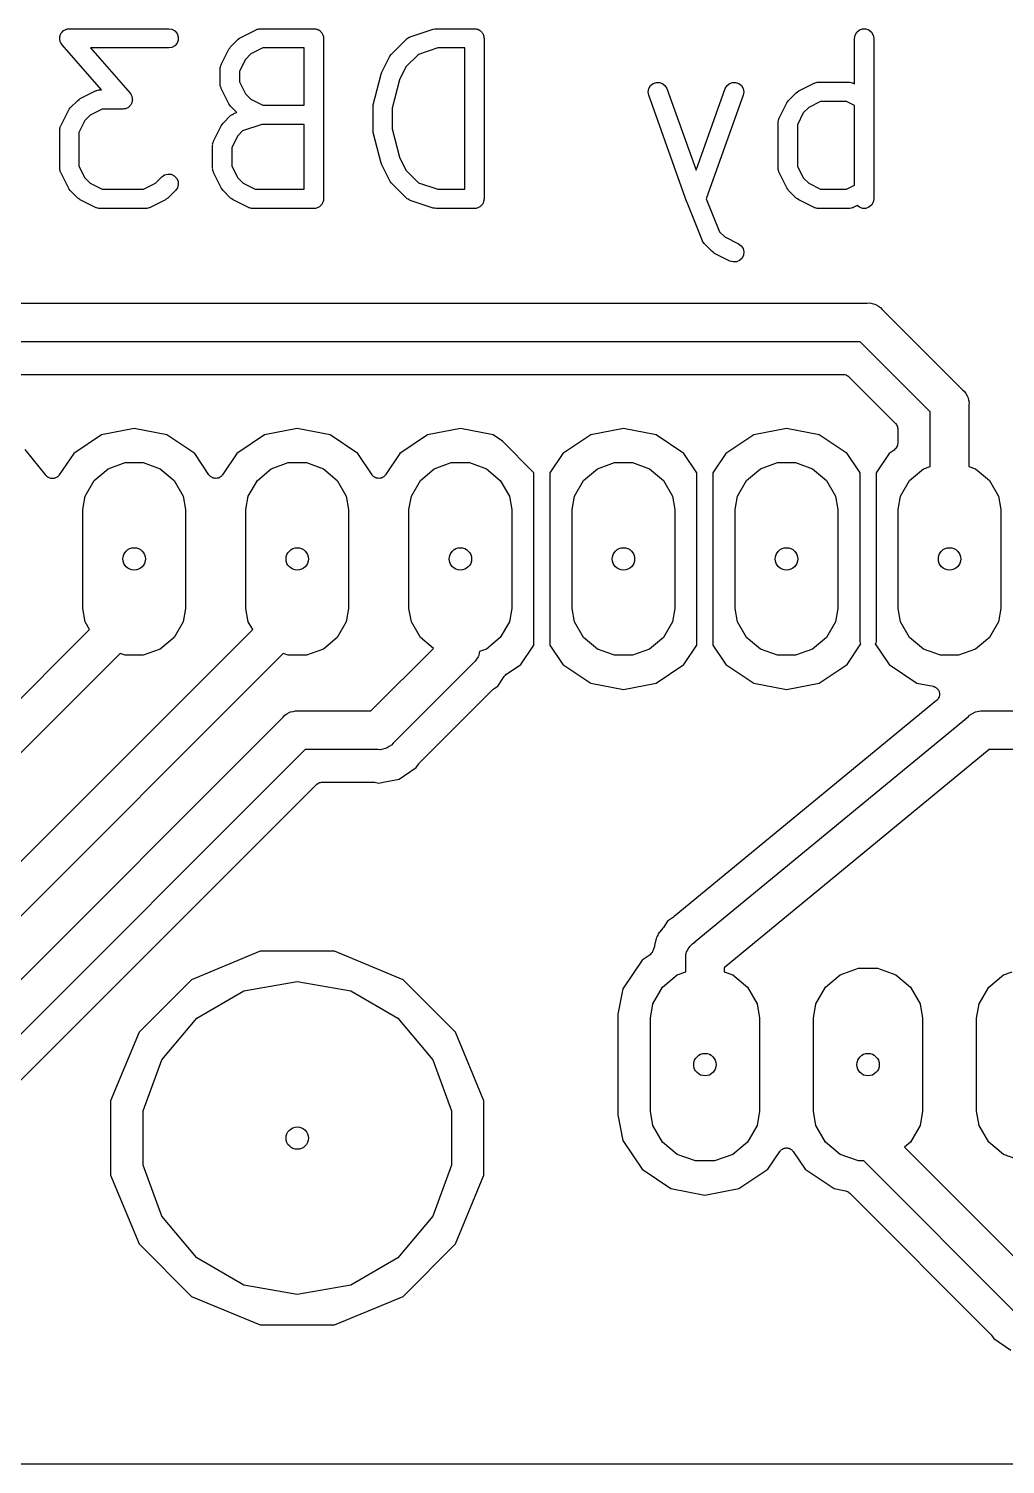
# Model space of a CAD drawing. Extents: x 99.1 to 195.6, y -78.7 to -33.
# Drawn here: x 159.65 to 174.86, y -78.74 to -56.39 of the extents above; entities that cross this region are included whole.
import ezdxf

# ---------------------------------------------------------------- set-up
doc = ezdxf.new("R2010")
doc.units = 0
doc.header["$MEASUREMENT"] = 0
doc.layers.add('BLACK', color=7, linetype='CONTINUOUS')

msp = doc.modelspace()

# ---------------------------------------------------------------- linework, layer by layer
at = {"layer": 'BLACK', "linetype": 'CONTINUOUS'}
for p, q in [((160.129, -56.5391), (160.131, -56.5246)), ((160.131, -56.5504), (160.129, -56.5391)), ((160.131, -56.5099), (160.135, -56.499)), ((160.131, -56.5246), (160.131, -56.5099)), ((160.131, -56.562), (160.131, -56.5504)), ((160.135, -56.499), (160.137, -56.4876)), ((160.137, -56.4876), (160.144, -56.4747)), ((160.144, -56.4747), (160.149, -56.461)), ((160.149, -56.461), (160.157, -56.4521)), ((160.157, -56.4521), (160.162, -56.4419)), ((160.162, -56.4419), (160.173, -56.4323)), ((160.173, -56.4323), (160.183, -56.421)), ((160.183, -56.421), (160.193, -56.4153)), ((160.193, -56.4153), (160.201, -56.4076)), ((160.201, -56.4076), (160.215, -56.4023)), ((160.215, -56.4023), (160.228, -56.395)), ((160.228, -56.395), (160.239, -56.393)), ((160.239, -56.393), (160.25, -56.3888)), ((160.25, -56.3888), (160.265, -56.3885)), ((160.265, -56.3885), (160.279, -56.386)), ((160.279, -56.386), (161.827, -56.386)), ((161.827, -56.386), (161.878, -56.395)), ((161.878, -56.395), (161.923, -56.421)), ((161.923, -56.421), (161.957, -56.461)), ((161.957, -56.461), (161.974, -56.5099)), ((161.974, -56.5099), (161.974, -56.562)), ((162.792, -56.668), (162.911, -56.5489)), ((162.911, -56.5489), (162.931, -56.5352)), ((162.931, -56.5352), (162.95, -56.5208)), ((162.95, -56.5208), (163.188, -56.4018)), ((163.188, -56.4018), (163.196, -56.3993)), ((163.196, -56.3993), (163.204, -56.395)), ((163.204, -56.395), (163.221, -56.3919)), ((163.221, -56.3919), (163.238, -56.3869)), ((163.238, -56.3869), (163.247, -56.3875)), ((163.247, -56.3875), (163.255, -56.386)), ((163.255, -56.386), (164.089, -56.386)), ((164.089, -56.386), (164.101, -56.3882)), ((164.101, -56.3882), (164.115, -56.3882)), ((164.115, -56.3882), (164.127, -56.3927)), ((164.127, -56.3927), (164.14, -56.395)), ((164.14, -56.395), (164.151, -56.4016)), ((164.151, -56.4016), (164.164, -56.406)), ((164.164, -56.406), (164.174, -56.4145)), ((164.174, -56.4145), (164.185, -56.421)), ((164.185, -56.421), (164.193, -56.4311)), ((164.193, -56.4311), (164.203, -56.4395)), ((164.203, -56.4395), (164.21, -56.4509)), ((164.21, -56.4509), (164.218, -56.461)), ((164.218, -56.461), (164.223, -56.4733)), ((164.223, -56.4733), (164.23, -56.4846)), ((164.23, -56.4846), (164.232, -56.4976)), ((164.232, -56.4976), (164.236, -56.5099)), ((164.236, -56.5099), (164.236, -56.523)), ((164.236, -56.523), (164.239, -56.536)), ((164.239, -56.536), (164.239, -59.036)), ((165.292, -56.787), (165.53, -56.5489)), ((165.53, -56.5489), (165.537, -56.544)), ((165.537, -56.544), (165.543, -56.5375)), ((165.543, -56.5375), (165.558, -56.5291)), ((165.558, -56.5291), (165.573, -56.5191)), ((165.573, -56.5191), (165.581, -56.5168)), ((165.581, -56.5168), (165.589, -56.5127)), ((165.589, -56.5127), (165.946, -56.3937)), ((165.946, -56.3937), (165.97, -56.3901)), ((165.97, -56.3901), (165.993, -56.386)), ((165.993, -56.386), (166.589, -56.386)), ((166.589, -56.386), (166.601, -56.3882)), ((166.601, -56.3882), (166.615, -56.3882)), ((166.615, -56.3882), (166.627, -56.3927)), ((166.627, -56.3927), (166.64, -56.395)), ((166.64, -56.395), (166.651, -56.4016)), ((166.651, -56.4016), (166.664, -56.406)), ((166.664, -56.406), (166.674, -56.4145)), ((166.674, -56.4145), (166.685, -56.421)), ((166.685, -56.421), (166.693, -56.4311)), ((166.693, -56.4311), (166.703, -56.4395)), ((166.703, -56.4395), (166.71, -56.4509)), ((166.71, -56.4509), (166.718, -56.461)), ((166.718, -56.461), (166.723, -56.4733)), ((166.723, -56.4733), (166.73, -56.4846)), ((166.73, -56.4846), (166.732, -56.4976)), ((166.732, -56.4976), (166.736, -56.5099)), ((166.736, -56.5099), (166.736, -56.523)), ((166.736, -56.523), (166.739, -56.536)), ((166.739, -56.536), (166.739, -59.036)), ((172.51, -56.536), (172.519, -56.4846)), ((172.51, -57.2456), (172.51, -56.536)), ((172.519, -56.4846), (172.545, -56.4395)), ((172.545, -56.4395), (172.585, -56.406)), ((172.585, -56.406), (172.634, -56.3882)), ((172.634, -56.3882), (172.686, -56.3882)), ((172.686, -56.3882), (172.735, -56.406)), ((172.735, -56.406), (172.775, -56.4395)), ((172.775, -56.4395), (172.801, -56.4846)), ((172.801, -56.4846), (172.81, -56.536)), ((172.81, -56.536), (172.81, -59.036)), ((160.136, -56.5758), (160.131, -56.562)), ((160.139, -56.5902), (160.136, -56.5758)), ((160.145, -56.6001), (160.139, -56.5902)), ((160.149, -56.611), (160.145, -56.6001)), ((160.159, -56.6222), (160.149, -56.611)), ((160.166, -56.6347), (160.159, -56.6222)), ((160.782, -57.3383), (160.166, -56.6347)), ((161.827, -56.686), (160.61, -56.686)), ((160.61, -56.686), (161.225, -57.3896)), ((161.878, -56.6769), (161.827, -56.686)), ((161.923, -56.6509), (161.878, -56.6769)), ((161.957, -56.611), (161.923, -56.6509)), ((161.974, -56.562), (161.957, -56.611)), ((162.645, -56.9451), (162.764, -56.707)), ((162.764, -56.707), (162.778, -56.6877)), ((162.778, -56.6877), (162.792, -56.668)), ((163.106, -56.7783), (163.021, -56.8629)), ((163.291, -56.686), (163.106, -56.7783)), ((163.939, -56.686), (163.291, -56.686)), ((163.939, -57.5764), (163.939, -56.686)), ((166.018, -56.686), (165.717, -56.7861)), ((166.439, -56.686), (166.018, -56.686)), ((166.439, -58.886), (166.439, -56.686)), ((162.63, -56.995), (162.635, -56.9781)), ((162.631, -57.0036), (162.63, -56.995)), ((162.635, -56.9781), (162.638, -56.9608)), ((162.638, -56.9608), (162.642, -56.9533)), ((162.642, -56.9533), (162.645, -56.9451)), ((163.021, -56.8629), (162.929, -57.0476)), ((165.145, -57.0641), (165.264, -56.826)), ((165.264, -56.826), (165.278, -56.8067)), ((165.278, -56.8067), (165.292, -56.787)), ((165.521, -56.9819), (165.421, -57.1835)), ((165.717, -56.7861), (165.521, -56.9819)), ((162.629, -57.0121), (162.631, -57.0036)), ((162.629, -57.2502), (162.629, -57.0121)), ((162.929, -57.0476), (162.929, -57.2148)), ((162.929, -57.2148), (163.021, -57.3995)), ((165.014, -57.571), (165.134, -57.0948)), ((165.134, -57.0948), (165.14, -57.0798)), ((165.14, -57.0798), (165.145, -57.0641)), ((165.421, -57.1835), (165.31, -57.6258)), ((169.372, -57.2389), (169.421, -57.2214)), ((169.421, -57.2214), (169.473, -57.2217)), ((169.473, -57.2217), (169.521, -57.2398)), ((170.56, -57.2398), (170.609, -57.2217)), ((170.609, -57.2217), (170.661, -57.2214)), ((170.661, -57.2214), (170.71, -57.2389)), ((171.894, -57.2283), (171.912, -57.2253)), ((171.912, -57.2253), (171.929, -57.2203)), ((171.929, -57.2203), (171.937, -57.2208)), ((171.937, -57.2208), (171.946, -57.2193)), ((171.946, -57.2193), (172.422, -57.2193)), ((172.422, -57.2193), (172.43, -57.2208)), ((172.43, -57.2208), (172.439, -57.2203)), ((172.439, -57.2203), (172.456, -57.2253)), ((172.456, -57.2253), (172.473, -57.2283)), ((160.45, -57.4732), (160.688, -57.3542)), ((160.688, -57.3542), (160.696, -57.3517)), ((160.696, -57.3517), (160.704, -57.3474)), ((160.704, -57.3474), (160.721, -57.3443)), ((160.721, -57.3443), (160.738, -57.3393)), ((160.738, -57.3393), (160.747, -57.3398)), ((160.747, -57.3398), (160.755, -57.3383)), ((160.755, -57.3383), (160.782, -57.3383)), ((161.225, -57.3896), (161.233, -57.4021)), ((161.233, -57.4021), (161.242, -57.4133)), ((161.242, -57.4133), (161.246, -57.4242)), ((161.246, -57.4242), (161.252, -57.4341)), ((161.252, -57.4341), (161.255, -57.4485)), ((161.255, -57.4485), (161.26, -57.4623)), ((162.631, -57.2588), (162.629, -57.2502)), ((162.63, -57.2674), (162.631, -57.2588)), ((162.635, -57.2842), (162.63, -57.2674)), ((162.638, -57.3015), (162.635, -57.2842)), ((162.642, -57.309), (162.638, -57.3015)), ((162.645, -57.3173), (162.642, -57.309)), ((162.764, -57.5554), (162.645, -57.3173)), ((163.021, -57.3995), (163.106, -57.4841)), ((169.296, -57.3684), (169.305, -57.3171)), ((169.304, -57.4197), (169.296, -57.3684)), ((169.9, -59.0864), (169.304, -57.4197)), ((169.305, -57.3171), (169.331, -57.2722)), ((169.331, -57.2722), (169.372, -57.2389)), ((169.521, -57.2398), (169.561, -57.2736)), ((169.561, -57.2736), (169.587, -57.3188)), ((169.587, -57.3188), (170.041, -58.59)), ((170.041, -58.59), (170.495, -57.3188)), ((170.777, -57.4197), (170.201, -59.0329)), ((170.495, -57.3188), (170.521, -57.2736)), ((170.521, -57.2736), (170.56, -57.2398)), ((170.71, -57.2389), (170.751, -57.2722)), ((170.751, -57.2722), (170.777, -57.3171)), ((170.777, -57.3171), (170.786, -57.3684)), ((170.786, -57.3684), (170.777, -57.4197)), ((171.483, -57.5013), (171.602, -57.3823)), ((171.602, -57.3823), (171.621, -57.3685)), ((171.621, -57.3685), (171.641, -57.3542)), ((171.641, -57.3542), (171.879, -57.2351)), ((171.879, -57.2351), (171.887, -57.2327)), ((171.887, -57.2327), (171.894, -57.2283)), ((172.473, -57.2283), (172.481, -57.2327)), ((172.481, -57.2327), (172.489, -57.2351)), ((172.489, -57.2351), (172.51, -57.2456)), ((160.145, -57.8974), (160.264, -57.6593)), ((160.264, -57.6593), (160.278, -57.64)), ((160.278, -57.64), (160.292, -57.6204)), ((160.292, -57.6204), (160.411, -57.5013)), ((160.411, -57.5013), (160.431, -57.4875)), ((160.431, -57.4875), (160.45, -57.4732)), ((160.791, -57.6383), (160.606, -57.7307)), ((161.112, -57.6383), (160.791, -57.6383)), ((161.127, -57.6358), (161.112, -57.6383)), ((161.141, -57.6355), (161.127, -57.6358)), ((161.152, -57.6313), (161.141, -57.6355)), ((161.164, -57.6293), (161.152, -57.6313)), ((161.176, -57.622), (161.164, -57.6293)), ((161.19, -57.6167), (161.176, -57.622)), ((161.199, -57.609), (161.19, -57.6167)), ((161.209, -57.6032), (161.199, -57.609)), ((161.218, -57.592), (161.209, -57.6032)), ((161.229, -57.5824), (161.218, -57.592)), ((161.235, -57.5722), (161.229, -57.5824)), ((161.242, -57.5633), (161.235, -57.5722)), ((161.247, -57.5496), (161.242, -57.5633)), ((161.254, -57.5367), (161.247, -57.5496)), ((161.256, -57.5253), (161.254, -57.5367)), ((161.26, -57.5144), (161.256, -57.5253)), ((161.26, -57.4623), (161.26, -57.4739)), ((161.26, -57.4739), (161.262, -57.4852)), ((161.262, -57.4852), (161.26, -57.4997)), ((161.26, -57.4997), (161.26, -57.5144)), ((162.778, -57.5747), (162.764, -57.5554)), ((162.792, -57.5944), (162.778, -57.5747)), ((162.888, -57.6906), (162.792, -57.5944)), ((163.106, -57.4841), (163.291, -57.5764)), ((163.291, -57.5764), (163.939, -57.5764)), ((165.01, -57.6074), (165.013, -57.5893)), ((165.01, -57.9645), (165.01, -57.6074)), ((165.013, -57.5893), (165.014, -57.571)), ((165.31, -57.6258), (165.31, -57.9461)), ((171.335, -57.7784), (171.454, -57.5403)), ((171.454, -57.5403), (171.469, -57.521)), ((171.469, -57.521), (171.483, -57.5013)), ((171.796, -57.6116), (171.712, -57.6962)), ((171.981, -57.5193), (171.796, -57.6116)), ((172.386, -57.5193), (171.981, -57.5193)), ((172.51, -57.581), (172.386, -57.5193)), ((172.51, -58.8242), (172.51, -57.581)), ((160.521, -57.8153), (160.429, -57.9999)), ((160.606, -57.7307), (160.521, -57.8153)), ((162.645, -57.8974), (162.659, -57.8781)), ((162.659, -57.8781), (162.673, -57.8585)), ((162.673, -57.8585), (162.792, -57.7394)), ((162.792, -57.7394), (162.799, -57.7344)), ((162.799, -57.7344), (162.805, -57.728)), ((162.805, -57.728), (162.82, -57.7196)), ((162.82, -57.7196), (162.835, -57.7095)), ((162.835, -57.7095), (162.843, -57.7073)), ((162.843, -57.7073), (162.851, -57.7032)), ((162.851, -57.7032), (162.888, -57.6906)), ((163.28, -57.8764), (162.979, -57.9766)), ((163.939, -57.8764), (163.28, -57.8764)), ((163.939, -58.886), (163.939, -57.8764)), ((171.32, -57.8455), (171.321, -57.837)), ((171.32, -58.5598), (171.32, -57.8455)), ((171.321, -57.8283), (171.326, -57.8115)), ((171.321, -57.837), (171.321, -57.8283)), ((171.326, -57.8115), (171.329, -57.7942)), ((171.329, -57.7942), (171.333, -57.7867)), ((171.333, -57.7867), (171.335, -57.7784)), ((171.712, -57.6962), (171.62, -57.8809)), ((171.62, -57.8809), (171.62, -58.5244)), ((160.129, -57.9645), (160.131, -57.956)), ((160.129, -58.5598), (160.129, -57.9645)), ((160.13, -57.9474), (160.135, -57.9305)), ((160.131, -57.956), (160.13, -57.9474)), ((160.135, -57.9305), (160.138, -57.9132)), ((160.138, -57.9132), (160.142, -57.9057)), ((160.142, -57.9057), (160.145, -57.8974)), ((160.429, -57.9999), (160.429, -58.5244)), ((162.526, -58.1355), (162.645, -57.8974)), ((162.902, -58.0534), (162.81, -58.238)), ((162.979, -57.9766), (162.902, -58.0534)), ((165.013, -57.9826), (165.01, -57.9645)), ((165.014, -58.0009), (165.013, -57.9826)), ((165.134, -58.4771), (165.014, -58.0009)), ((165.31, -57.9461), (165.421, -58.3884)), ((162.51, -58.2026), (162.512, -58.1941)), ((162.51, -58.5598), (162.51, -58.2026)), ((162.511, -58.1855), (162.516, -58.1686)), ((162.512, -58.1941), (162.511, -58.1855)), ((162.516, -58.1686), (162.519, -58.1513)), ((162.519, -58.1513), (162.523, -58.1438)), ((162.523, -58.1438), (162.526, -58.1355)), ((162.81, -58.238), (162.81, -58.5244)), ((160.131, -58.5683), (160.129, -58.5598)), ((160.429, -58.5244), (160.521, -58.709)), ((162.512, -58.5683), (162.51, -58.5598)), ((162.81, -58.5244), (162.902, -58.709)), ((165.14, -58.4921), (165.134, -58.4771)), ((165.145, -58.5078), (165.14, -58.4921)), ((165.264, -58.7459), (165.145, -58.5078)), ((165.421, -58.3884), (165.521, -58.59)), ((171.321, -58.5683), (171.32, -58.5598)), ((171.62, -58.5244), (171.712, -58.709)), ((160.13, -58.5769), (160.131, -58.5683)), ((160.135, -58.5938), (160.13, -58.5769)), ((160.138, -58.6111), (160.135, -58.5938)), ((160.142, -58.6186), (160.138, -58.6111)), ((160.145, -58.6268), (160.142, -58.6186)), ((160.264, -58.8649), (160.145, -58.6268)), ((160.521, -58.709), (160.606, -58.7936)), ((161.619, -58.7936), (161.721, -58.6918)), ((161.721, -58.6918), (161.763, -58.6619)), ((161.763, -58.6619), (161.814, -58.6484)), ((161.814, -58.6484), (161.865, -58.653)), ((161.865, -58.653), (161.913, -58.675)), ((161.913, -58.675), (161.95, -58.7118)), ((161.95, -58.7118), (161.972, -58.759)), ((161.972, -58.759), (161.976, -58.8109)), ((162.511, -58.5769), (162.512, -58.5683)), ((162.516, -58.5938), (162.511, -58.5769)), ((162.519, -58.6111), (162.516, -58.5938)), ((162.523, -58.6186), (162.519, -58.6111)), ((162.526, -58.6268), (162.523, -58.6186)), ((162.645, -58.8649), (162.526, -58.6268)), ((162.902, -58.709), (162.987, -58.7936)), ((165.278, -58.7652), (165.264, -58.7459)), ((165.292, -58.7849), (165.278, -58.7652)), ((165.53, -59.023), (165.292, -58.7849)), ((165.521, -58.59), (165.717, -58.7858)), ((165.717, -58.7858), (166.018, -58.886)), ((171.321, -58.5769), (171.321, -58.5683)), ((171.326, -58.5938), (171.321, -58.5769)), ((171.329, -58.6111), (171.326, -58.5938)), ((171.333, -58.6186), (171.329, -58.6111)), ((171.335, -58.6268), (171.333, -58.6186)), ((171.454, -58.8649), (171.335, -58.6268)), ((171.712, -58.709), (171.796, -58.7936)), ((160.278, -58.8842), (160.264, -58.8649)), ((160.292, -58.9039), (160.278, -58.8842)), ((160.411, -59.023), (160.292, -58.9039)), ((160.606, -58.7936), (160.791, -58.886)), ((160.791, -58.886), (161.434, -58.886)), ((161.434, -58.886), (161.619, -58.7936)), ((161.933, -58.9039), (161.814, -59.023)), ((161.963, -58.8612), (161.933, -58.9039)), ((161.976, -58.8109), (161.963, -58.8612)), ((162.659, -58.8842), (162.645, -58.8649)), ((162.673, -58.9039), (162.659, -58.8842)), ((162.792, -59.023), (162.673, -58.9039)), ((162.987, -58.7936), (163.172, -58.886)), ((163.172, -58.886), (163.939, -58.886)), ((166.018, -58.886), (166.439, -58.886)), ((171.469, -58.8842), (171.454, -58.8649)), ((171.483, -58.9039), (171.469, -58.8842)), ((171.602, -59.023), (171.483, -58.9039)), ((171.796, -58.7936), (171.981, -58.886)), ((171.981, -58.886), (172.386, -58.886)), ((172.386, -58.886), (172.51, -58.8242)), ((160.431, -59.0368), (160.411, -59.023)), ((160.45, -59.0511), (160.431, -59.0368)), ((160.688, -59.1701), (160.45, -59.0511)), ((160.696, -59.1726), (160.688, -59.1701)), ((160.704, -59.1769), (160.696, -59.1726)), ((160.721, -59.18), (160.704, -59.1769)), ((160.738, -59.185), (160.721, -59.18)), ((160.747, -59.1844), (160.738, -59.185)), ((160.755, -59.186), (160.747, -59.1844)), ((161.47, -59.186), (160.755, -59.186)), ((161.478, -59.1844), (161.47, -59.186)), ((161.487, -59.185), (161.478, -59.1844)), ((161.504, -59.18), (161.487, -59.185)), ((161.521, -59.1769), (161.504, -59.18)), ((161.528, -59.1726), (161.521, -59.1769)), ((161.537, -59.1701), (161.528, -59.1726)), ((161.775, -59.0511), (161.537, -59.1701)), ((161.794, -59.0368), (161.775, -59.0511)), ((161.814, -59.023), (161.794, -59.0368)), ((162.812, -59.0368), (162.792, -59.023)), ((162.831, -59.0511), (162.812, -59.0368)), ((163.069, -59.1701), (162.831, -59.0511)), ((163.077, -59.1726), (163.069, -59.1701)), ((163.085, -59.1769), (163.077, -59.1726)), ((163.102, -59.18), (163.085, -59.1769)), ((163.119, -59.185), (163.102, -59.18)), ((163.128, -59.1845), (163.119, -59.185)), ((163.136, -59.186), (163.128, -59.1845)), ((164.089, -59.186), (163.136, -59.186)), ((164.101, -59.1837), (164.089, -59.186)), ((164.115, -59.1837), (164.101, -59.1837)), ((164.127, -59.1792), (164.115, -59.1837)), ((164.14, -59.1769), (164.127, -59.1792)), ((164.151, -59.1703), (164.14, -59.1769)), ((164.164, -59.1659), (164.151, -59.1703)), ((164.174, -59.1574), (164.164, -59.1659)), ((164.185, -59.1509), (164.174, -59.1574)), ((164.193, -59.1408), (164.185, -59.1509)), ((164.203, -59.1324), (164.193, -59.1408)), ((164.21, -59.121), (164.203, -59.1324)), ((164.218, -59.111), (164.21, -59.121)), ((164.223, -59.0986), (164.218, -59.111)), ((164.23, -59.0873), (164.223, -59.0986)), ((164.232, -59.0743), (164.23, -59.0873)), ((164.236, -59.062), (164.232, -59.0743)), ((164.239, -59.036), (164.236, -59.0489)), ((164.236, -59.0489), (164.236, -59.062)), ((165.537, -59.0279), (165.53, -59.023)), ((165.543, -59.0344), (165.537, -59.0279)), ((165.558, -59.0428), (165.543, -59.0344)), ((165.573, -59.0528), (165.558, -59.0428)), ((165.581, -59.0551), (165.573, -59.0528)), ((165.589, -59.0592), (165.581, -59.0551)), ((165.946, -59.1783), (165.589, -59.0592)), ((165.97, -59.1818), (165.946, -59.1783)), ((165.993, -59.186), (165.97, -59.1818)), ((166.589, -59.186), (165.993, -59.186)), ((166.601, -59.1837), (166.589, -59.186)), ((166.615, -59.1837), (166.601, -59.1837)), ((166.627, -59.1792), (166.615, -59.1837)), ((166.64, -59.1769), (166.627, -59.1792)), ((166.651, -59.1703), (166.64, -59.1769)), ((166.664, -59.1659), (166.651, -59.1703)), ((166.674, -59.1574), (166.664, -59.1659)), ((166.685, -59.1509), (166.674, -59.1574)), ((166.693, -59.1408), (166.685, -59.1509)), ((166.703, -59.1324), (166.693, -59.1408)), ((166.71, -59.121), (166.703, -59.1324)), ((166.718, -59.111), (166.71, -59.121)), ((166.723, -59.0986), (166.718, -59.111)), ((166.73, -59.0873), (166.723, -59.0986)), ((166.732, -59.0743), (166.73, -59.0873)), ((166.736, -59.062), (166.732, -59.0743)), ((166.739, -59.036), (166.736, -59.0489)), ((166.736, -59.0489), (166.736, -59.062)), ((169.9, -59.0872), (169.9, -59.0864)), ((169.9, -59.0881), (169.9, -59.0872)), ((169.901, -59.0898), (169.9, -59.0881)), ((169.902, -59.0917), (169.901, -59.0898)), ((170.14, -59.6869), (169.902, -59.0917)), ((170.201, -59.0329), (170.407, -59.5469)), ((171.621, -59.0368), (171.602, -59.023)), ((171.641, -59.0511), (171.621, -59.0368)), ((171.879, -59.1701), (171.641, -59.0511)), ((171.887, -59.1726), (171.879, -59.1701)), ((171.894, -59.1769), (171.887, -59.1726)), ((171.912, -59.18), (171.894, -59.1769)), ((171.929, -59.185), (171.912, -59.18)), ((171.937, -59.1845), (171.929, -59.185)), ((171.946, -59.186), (171.937, -59.1845)), ((172.422, -59.186), (171.946, -59.186)), ((172.43, -59.1844), (172.422, -59.186)), ((172.439, -59.185), (172.43, -59.1844)), ((172.456, -59.18), (172.439, -59.185)), ((172.473, -59.1769), (172.456, -59.18)), ((172.481, -59.1726), (172.473, -59.1769)), ((172.489, -59.1701), (172.481, -59.1726)), ((172.552, -59.1384), (172.489, -59.1701)), ((172.585, -59.1659), (172.552, -59.1384)), ((172.634, -59.1837), (172.585, -59.1659)), ((172.686, -59.1837), (172.634, -59.1837)), ((172.735, -59.1659), (172.686, -59.1837)), ((172.775, -59.1324), (172.735, -59.1659)), ((172.801, -59.0873), (172.775, -59.1324)), ((172.81, -59.036), (172.801, -59.0873)), ((170.407, -59.5469), (170.487, -59.627)), ((170.487, -59.627), (170.703, -59.7351)), ((170.142, -59.6905), (170.14, -59.6869)), ((170.143, -59.6946), (170.142, -59.6905)), ((170.156, -59.7125), (170.143, -59.6946)), ((170.167, -59.7312), (170.156, -59.7125)), ((170.171, -59.7338), (170.167, -59.7312)), ((170.173, -59.7373), (170.171, -59.7338)), ((170.292, -59.8563), (170.173, -59.7373)), ((170.312, -59.8701), (170.292, -59.8563)), ((170.331, -59.8844), (170.312, -59.8701)), ((170.569, -60.0034), (170.331, -59.8844)), ((170.703, -59.7351), (170.745, -59.7662)), ((170.745, -59.7662), (170.774, -59.8096)), ((170.774, -59.8096), (170.786, -59.8603)), ((170.786, -59.8603), (170.78, -59.9121)), ((170.619, -60.0183), (170.569, -60.0034)), ((170.671, -60.0152), (170.619, -60.0183)), ((170.719, -59.9945), (170.671, -60.0152)), ((170.757, -59.9586), (170.719, -59.9945)), ((170.78, -59.9121), (170.757, -59.9586)), ((151.254, -60.66), (172.707, -60.66)), ((172.707, -60.66), (172.747, -60.6565)), ((172.747, -60.6565), (172.785, -60.6668)), ((172.785, -60.6668), (172.824, -60.6737)), ((172.824, -60.6737), (172.836, -60.6804)), ((172.836, -60.6804), (172.849, -60.6839)), ((172.849, -60.6839), (172.881, -60.7067)), ((172.881, -60.7067), (172.916, -60.7266)), ((172.916, -60.7266), (172.941, -60.7571)), ((172.941, -60.7571), (174.193, -62.0086)), ((172.596, -61.26), (151.143, -61.26)), ((173.69, -62.3543), (172.596, -61.26)), ((151.222, -61.768), (172.333, -61.768)), ((172.333, -61.768), (172.338, -61.769)), ((172.338, -61.769), (172.344, -61.7685)), ((172.344, -61.7685), (172.36, -61.7728)), ((172.36, -61.7728), (172.376, -61.7757)), ((172.376, -61.7757), (172.381, -61.7785)), ((172.381, -61.7785), (172.386, -61.7799)), ((172.386, -61.7799), (172.4, -61.7894)), ((172.4, -61.7894), (172.414, -61.7977)), ((172.414, -61.7977), (172.418, -61.802)), ((172.418, -61.802), (172.423, -61.8052)), ((172.423, -61.8052), (173.145, -62.5275)), ((174.193, -62.0086), (174.223, -62.0342)), ((174.223, -62.0342), (174.243, -62.0687)), ((174.243, -62.0687), (174.266, -62.1013)), ((174.266, -62.1013), (174.27, -62.1142)), ((174.27, -62.1142), (174.276, -62.1258)), ((174.276, -62.1258), (174.283, -62.165)), ((173.69, -63.2008), (173.69, -62.3543)), ((174.283, -62.165), (174.293, -62.2034)), ((174.293, -62.2034), (174.29, -62.2431)), ((174.29, -62.2431), (174.29, -63.2008)), ((173.145, -62.5275), (173.148, -62.5321)), ((173.148, -62.5321), (173.152, -62.5357)), ((173.152, -62.5357), (173.161, -62.55)), ((173.161, -62.55), (173.17, -62.5636)), ((173.17, -62.5636), (173.172, -62.569)), ((173.172, -62.569), (173.174, -62.5739)), ((173.174, -62.5739), (173.177, -62.5902)), ((173.177, -62.5902), (173.182, -62.6062)), ((160.78, -62.7109), (160.347, -63)), ((161.29, -62.6094), (160.78, -62.7109)), ((161.8, -62.7109), (161.29, -62.6094)), ((162.233, -63), (161.8, -62.7109)), ((163.32, -62.7109), (162.887, -63)), ((163.83, -62.6094), (163.32, -62.7109)), ((164.34, -62.7109), (163.83, -62.6094)), ((164.773, -63), (164.34, -62.7109)), ((165.86, -62.7109), (165.427, -63)), ((166.37, -62.6094), (165.86, -62.7109)), ((166.88, -62.7109), (166.37, -62.6094)), ((167.024, -62.8071), (166.88, -62.7109)), ((167.506, -63.2887), (167.024, -62.8071)), ((168.4, -62.7109), (167.967, -63)), ((168.91, -62.6094), (168.4, -62.7109)), ((169.42, -62.7109), (168.91, -62.6094)), ((169.853, -63), (169.42, -62.7109)), ((170.94, -62.7109), (170.507, -63)), ((171.45, -62.6094), (170.94, -62.7109)), ((171.96, -62.7109), (171.45, -62.6094)), ((172.393, -63), (171.96, -62.7109)), ((173.182, -62.6062), (173.181, -62.6118)), ((173.181, -62.6118), (173.182, -62.6173)), ((173.182, -62.6173), (173.182, -62.8419)), ((159.919, -63.3441), (159.592, -62.9378)), ((160.347, -63), (160.123, -63.3351)), ((162.454, -63.3313), (162.233, -63)), ((162.887, -63), (162.666, -63.3313)), ((164.994, -63.3313), (164.773, -63)), ((165.427, -63), (165.206, -63.3313)), ((167.967, -63), (167.765, -63.3023)), ((170.055, -63.3023), (169.853, -63)), ((170.507, -63), (170.305, -63.3023)), ((172.595, -63.3023), (172.393, -63)), ((173.047, -63), (172.845, -63.3023)), ((173.126, -62.9475), (173.047, -63)), ((173.139, -62.9351), (173.126, -62.9475)), ((173.152, -62.9235), (173.139, -62.9351)), ((173.154, -62.9199), (173.152, -62.9235)), ((173.157, -62.917), (173.154, -62.9199)), ((173.165, -62.9009), (173.157, -62.917)), ((173.174, -62.8853), (173.165, -62.9009)), ((173.175, -62.8812), (173.174, -62.8853)), ((173.177, -62.8774), (173.175, -62.8812)), ((173.179, -62.8596), (173.177, -62.8774)), ((173.182, -62.8419), (173.179, -62.8596)), ((160.668, -63.4208), (160.884, -63.2395)), ((160.884, -63.2395), (161.149, -63.143)), ((161.149, -63.143), (161.431, -63.143)), ((161.431, -63.143), (161.696, -63.2395)), ((161.696, -63.2395), (161.912, -63.4208)), ((163.208, -63.4208), (163.424, -63.2395)), ((163.424, -63.2395), (163.689, -63.143)), ((163.689, -63.143), (163.971, -63.143)), ((163.971, -63.143), (164.236, -63.2395)), ((164.236, -63.2395), (164.452, -63.4208)), ((165.748, -63.4208), (165.964, -63.2395)), ((165.964, -63.2395), (166.229, -63.143)), ((166.229, -63.143), (166.511, -63.143)), ((166.511, -63.143), (166.776, -63.2395)), ((166.776, -63.2395), (166.992, -63.4208)), ((168.288, -63.4208), (168.504, -63.2395)), ((168.504, -63.2395), (168.769, -63.143)), ((168.769, -63.143), (169.051, -63.143)), ((169.051, -63.143), (169.316, -63.2395)), ((169.316, -63.2395), (169.532, -63.4208)), ((170.828, -63.4208), (171.044, -63.2395)), ((171.044, -63.2395), (171.309, -63.143)), ((171.309, -63.143), (171.591, -63.143)), ((171.591, -63.143), (171.856, -63.2395)), ((171.856, -63.2395), (172.072, -63.4208)), ((173.368, -63.4208), (173.584, -63.2395)), ((173.584, -63.2395), (173.69, -63.2008)), ((174.29, -63.2008), (174.396, -63.2395)), ((174.396, -63.2395), (174.612, -63.4208)), ((159.925, -63.3496), (159.919, -63.3441)), ((159.93, -63.3562), (159.925, -63.3496)), ((159.941, -63.364), (159.93, -63.3562)), ((159.952, -63.3731), (159.941, -63.364)), ((159.959, -63.3761), (159.952, -63.3731)), ((159.966, -63.3807), (159.959, -63.3761)), ((159.98, -63.3841), (159.966, -63.3807)), ((159.993, -63.3891), (159.98, -63.3841)), ((160.001, -63.3893), (159.993, -63.3891)), ((160.009, -63.3912), (160.001, -63.3893)), ((160.023, -63.3897), (160.009, -63.3912)), ((160.037, -63.39), (160.023, -63.3897)), ((160.045, -63.3873), (160.037, -63.39)), ((160.053, -63.3864), (160.045, -63.3873)), ((160.066, -63.3803), (160.053, -63.3864)), ((160.079, -63.3758), (160.066, -63.3803)), ((160.085, -63.3706), (160.079, -63.3758)), ((160.093, -63.3669), (160.085, -63.3706)), ((160.102, -63.3569), (160.093, -63.3669)), ((160.113, -63.3481), (160.102, -63.3569)), ((160.117, -63.341), (160.113, -63.3481)), ((160.123, -63.3351), (160.117, -63.341)), ((160.527, -63.6652), (160.668, -63.4208)), ((161.912, -63.4208), (162.053, -63.6652)), ((162.464, -63.3413), (162.454, -63.3313)), ((162.472, -63.3525), (162.464, -63.3413)), ((162.479, -63.3571), (162.472, -63.3525)), ((162.485, -63.3632), (162.479, -63.3571)), ((162.497, -63.3693), (162.485, -63.3632)), ((162.509, -63.377), (162.497, -63.3693)), ((162.517, -63.379), (162.509, -63.377)), ((162.524, -63.3827), (162.517, -63.379)), ((162.538, -63.3842), (162.524, -63.3827)), ((162.552, -63.3875), (162.538, -63.3842)), ((162.56, -63.3866), (162.552, -63.3875)), ((162.568, -63.3875), (162.56, -63.3866)), ((162.582, -63.3842), (162.568, -63.3875)), ((162.596, -63.3827), (162.582, -63.3842)), ((162.603, -63.379), (162.596, -63.3827)), ((162.611, -63.377), (162.603, -63.379)), ((162.623, -63.3693), (162.611, -63.377)), ((162.635, -63.3632), (162.623, -63.3693)), ((162.641, -63.3571), (162.635, -63.3632)), ((162.648, -63.3525), (162.641, -63.3571)), ((162.656, -63.3413), (162.648, -63.3525)), ((162.666, -63.3313), (162.656, -63.3413)), ((163.067, -63.6652), (163.208, -63.4208)), ((164.452, -63.4208), (164.593, -63.6652)), ((165.004, -63.3413), (164.994, -63.3313)), ((165.012, -63.3525), (165.004, -63.3413)), ((165.019, -63.3571), (165.012, -63.3525)), ((165.025, -63.3632), (165.019, -63.3571)), ((165.037, -63.3693), (165.025, -63.3632)), ((165.049, -63.377), (165.037, -63.3693)), ((165.057, -63.379), (165.049, -63.377)), ((165.064, -63.3827), (165.057, -63.379)), ((165.078, -63.3842), (165.064, -63.3827)), ((165.092, -63.3875), (165.078, -63.3842)), ((165.1, -63.3866), (165.092, -63.3875)), ((165.108, -63.3875), (165.1, -63.3866)), ((165.122, -63.3842), (165.108, -63.3875)), ((165.136, -63.3827), (165.122, -63.3842)), ((165.143, -63.379), (165.136, -63.3827)), ((165.151, -63.377), (165.143, -63.379)), ((165.163, -63.3693), (165.151, -63.377)), ((165.175, -63.3632), (165.163, -63.3693)), ((165.181, -63.3571), (165.175, -63.3632)), ((165.188, -63.3525), (165.181, -63.3571)), ((165.196, -63.3413), (165.188, -63.3525)), ((165.206, -63.3313), (165.196, -63.3413)), ((165.607, -63.6652), (165.748, -63.4208)), ((166.992, -63.4208), (167.133, -63.6652)), ((167.515, -63.3023), (167.506, -63.2887)), ((167.515, -65.9837), (167.515, -63.3023)), ((167.765, -63.3023), (167.765, -65.9837)), ((168.147, -63.6652), (168.288, -63.4208)), ((169.532, -63.4208), (169.673, -63.6652)), ((170.055, -65.9837), (170.055, -63.3023)), ((170.305, -63.3023), (170.305, -65.9837)), ((170.687, -63.6652), (170.828, -63.4208)), ((172.072, -63.4208), (172.213, -63.6652)), ((172.595, -65.9239), (172.595, -63.3023)), ((172.845, -63.3023), (172.845, -65.9239)), ((173.227, -63.6652), (173.368, -63.4208)), ((174.612, -63.4208), (174.753, -63.6652)), ((160.49, -63.873), (160.527, -63.6652)), ((162.053, -63.6652), (162.09, -63.873)), ((163.03, -63.873), (163.067, -63.6652)), ((164.593, -63.6652), (164.63, -63.873)), ((165.57, -63.873), (165.607, -63.6652)), ((167.133, -63.6652), (167.17, -63.873)), ((168.11, -63.873), (168.147, -63.6652)), ((169.673, -63.6652), (169.71, -63.873)), ((170.65, -63.873), (170.687, -63.6652)), ((172.213, -63.6652), (172.25, -63.873)), ((173.19, -63.873), (173.227, -63.6652)), ((174.753, -63.6652), (174.79, -63.873)), ((160.49, -65.413), (160.49, -63.873)), ((162.09, -63.873), (162.09, -65.413)), ((163.03, -65.413), (163.03, -63.873)), ((164.63, -63.873), (164.63, -65.413)), ((165.57, -65.413), (165.57, -63.873)), ((167.17, -63.873), (167.17, -65.413)), ((168.11, -65.413), (168.11, -63.873)), ((169.71, -63.873), (169.71, -65.413)), ((170.65, -65.413), (170.65, -63.873)), ((172.25, -63.873), (172.25, -65.413)), ((173.19, -65.413), (173.19, -63.873)), ((174.79, -63.873), (174.79, -65.413)), ((160.527, -65.6208), (160.49, -65.413)), ((162.09, -65.413), (162.053, -65.6208)), ((163.067, -65.6208), (163.03, -65.413)), ((164.63, -65.413), (164.593, -65.6208)), ((165.607, -65.6208), (165.57, -65.413)), ((167.17, -65.413), (167.133, -65.6208)), ((168.147, -65.6208), (168.11, -65.413)), ((169.71, -65.413), (169.673, -65.6208)), ((170.687, -65.6208), (170.65, -65.413)), ((172.25, -65.413), (172.213, -65.6208)), ((173.227, -65.6208), (173.19, -65.413)), ((174.79, -65.413), (174.753, -65.6208)), ((160.596, -65.7402), (160.527, -65.6208)), ((162.053, -65.6208), (161.912, -65.8652)), ((163.136, -65.7402), (163.067, -65.6208)), ((164.593, -65.6208), (164.452, -65.8652)), ((165.748, -65.8652), (165.607, -65.6208)), ((167.133, -65.6208), (166.992, -65.8652)), ((168.288, -65.8652), (168.147, -65.6208)), ((169.673, -65.6208), (169.532, -65.8652)), ((170.828, -65.8652), (170.687, -65.6208)), ((172.213, -65.6208), (172.072, -65.8652)), ((173.368, -65.8652), (173.227, -65.6208)), ((174.753, -65.6208), (174.612, -65.8652)), ((152.976, -73.36), (160.596, -65.7402)), ((154.246, -74.63), (163.136, -65.7402)), ((161.912, -65.8652), (161.696, -66.0465)), ((164.452, -65.8652), (164.236, -66.0465)), ((165.95, -66.0353), (165.748, -65.8652)), ((166.992, -65.8652), (166.776, -66.0465)), ((168.504, -66.0465), (168.288, -65.8652)), ((169.532, -65.8652), (169.316, -66.0465)), ((171.044, -66.0465), (170.828, -65.8652)), ((172.072, -65.8652), (171.856, -66.0465)), ((172.601, -65.9564), (172.595, -65.9239)), ((172.845, -65.9239), (172.839, -65.9564)), ((173.584, -66.0465), (173.368, -65.8652)), ((174.612, -65.8652), (174.396, -66.0465)), ((161.07, -66.1143), (153.321, -73.8629)), ((163.61, -66.1143), (154.591, -75.1329)), ((161.149, -66.143), (161.07, -66.1143)), ((161.431, -66.143), (161.149, -66.143)), ((161.696, -66.0465), (161.431, -66.143)), ((163.689, -66.143), (163.61, -66.1143)), ((163.971, -66.143), (163.689, -66.143)), ((164.236, -66.0465), (163.971, -66.143)), ((164.976, -67.01), (165.95, -66.0353)), ((166.65, -66.1558), (166.646, -66.1687)), ((166.656, -66.1442), (166.65, -66.1558)), ((166.663, -66.105), (166.656, -66.1442)), ((166.668, -66.0858), (166.663, -66.105)), ((166.776, -66.0465), (166.668, -66.0858)), ((167.313, -66.286), (167.515, -65.9837)), ((167.765, -65.9837), (167.967, -66.286)), ((168.769, -66.143), (168.504, -66.0465)), ((169.051, -66.143), (168.769, -66.143)), ((169.316, -66.0465), (169.051, -66.143)), ((169.853, -66.286), (170.055, -65.9837)), ((170.305, -65.9837), (170.507, -66.286)), ((171.309, -66.143), (171.044, -66.0465)), ((171.591, -66.143), (171.309, -66.143)), ((171.856, -66.0465), (171.591, -66.143)), ((172.393, -66.286), (172.607, -65.9665)), ((172.607, -65.9665), (172.601, -65.9564)), ((172.839, -65.9564), (172.833, -65.9665)), ((172.833, -65.9665), (173.047, -66.286)), ((173.849, -66.143), (173.584, -66.0465)), ((174.131, -66.143), (173.849, -66.143)), ((174.396, -66.0465), (174.131, -66.143)), ((166.573, -66.2614), (165.321, -67.5129)), ((166.603, -66.2358), (166.573, -66.2614)), ((166.623, -66.2013), (166.603, -66.2358)), ((166.646, -66.1687), (166.623, -66.2013)), ((167.089, -66.4357), (167.313, -66.286)), ((167.967, -66.286), (168.4, -66.5751)), ((169.42, -66.5751), (169.853, -66.286)), ((170.507, -66.286), (170.94, -66.5751)), ((171.96, -66.5751), (172.393, -66.286)), ((173.047, -66.286), (173.48, -66.5751)), ((166.953, -66.6225), (167.054, -66.4707)), ((167.054, -66.4707), (167.056, -66.4687)), ((167.056, -66.4687), (167.057, -66.4662)), ((167.057, -66.4662), (167.071, -66.4528)), ((167.071, -66.4528), (167.084, -66.4389)), ((167.084, -66.4389), (167.087, -66.4376)), ((167.087, -66.4376), (167.089, -66.4357)), ((168.4, -66.5751), (168.91, -66.6766)), ((168.91, -66.6766), (169.42, -66.5751)), ((170.94, -66.5751), (171.45, -66.6766)), ((171.45, -66.6766), (171.96, -66.5751)), ((173.48, -66.5751), (173.732, -66.6253)), ((165.736, -67.8162), (166.876, -66.6765)), ((166.876, -66.6765), (166.886, -66.6693)), ((166.886, -66.6693), (166.895, -66.6607)), ((166.895, -66.6607), (166.953, -66.6225)), ((173.732, -66.6253), (173.742, -66.6291)), ((173.742, -66.6291), (173.752, -66.631)), ((173.752, -66.631), (173.762, -66.637)), ((173.762, -66.637), (173.773, -66.6413)), ((173.773, -66.6413), (173.781, -66.6481)), ((173.781, -66.6481), (173.79, -66.6534)), ((173.79, -66.6534), (173.797, -66.6625)), ((173.803, -66.8336), (173.795, -66.8401)), ((173.797, -66.6625), (173.806, -66.6704)), ((173.809, -66.8234), (173.803, -66.8336)), ((173.806, -66.6704), (173.811, -66.6794)), ((173.817, -66.8144), (173.809, -66.8234)), ((173.811, -66.6794), (173.818, -66.6874)), ((173.82, -66.8047), (173.817, -66.8144)), ((173.818, -66.6874), (173.822, -66.6986)), ((173.826, -66.7959), (173.82, -66.8047)), ((173.822, -66.6986), (173.828, -66.7091)), ((173.828, -66.7842), (173.826, -66.7959)), ((173.828, -66.7091), (173.829, -66.7193)), ((173.832, -66.7731), (173.828, -66.7842)), ((173.829, -66.7193), (173.833, -66.729)), ((173.833, -66.729), (173.832, -66.7409)), ((173.832, -66.7409), (173.834, -66.7527)), ((173.834, -66.7527), (173.832, -66.7628)), ((173.832, -66.7628), (173.832, -66.7731)), ((163.634, -67.0766), (163.669, -67.0567)), ((163.669, -67.0567), (163.701, -67.0339)), ((163.701, -67.0339), (163.714, -67.0304)), ((163.714, -67.0304), (163.726, -67.0237)), ((163.726, -67.0237), (163.765, -67.0168)), ((163.765, -67.0168), (163.803, -67.0065)), ((163.803, -67.0065), (163.843, -67.01)), ((163.843, -67.01), (164.976, -67.01)), ((173.788, -66.8479), (169.702, -70.2126)), ((173.795, -66.8401), (173.788, -66.8479)), ((174.326, -67.0626), (174.328, -67.0617)), ((174.328, -67.0617), (174.349, -67.0495)), ((174.349, -67.0495), (174.394, -67.0237)), ((174.394, -67.0237), (174.395, -67.0235)), ((174.395, -67.0235), (174.396, -67.0228)), ((174.396, -67.0228), (174.447, -67.0143)), ((174.447, -67.0143), (174.472, -67.01)), ((174.472, -67.01), (174.473, -67.01)), ((174.473, -67.01), (174.501, -67.0054)), ((174.501, -67.0054), (174.526, -67.01)), ((174.526, -67.01), (180.216, -67.01)), ((154.816, -75.9), (163.609, -67.1071)), ((163.609, -67.1071), (163.634, -67.0766)), ((170.029, -70.6017), (174.286, -67.096)), ((174.286, -67.096), (174.302, -67.0766)), ((174.302, -67.0766), (174.326, -67.0626)), ((163.954, -67.61), (155.161, -76.4029)), ((165.087, -67.61), (163.954, -67.61)), ((165.127, -67.6135), (165.087, -67.61)), ((165.165, -67.6032), (165.127, -67.6135)), ((165.204, -67.5963), (165.165, -67.6032)), ((165.216, -67.5896), (165.204, -67.5963)), ((165.229, -67.5861), (165.216, -67.5896)), ((165.261, -67.5633), (165.229, -67.5861)), ((165.296, -67.5434), (165.261, -67.5633)), ((165.321, -67.5129), (165.296, -67.5434)), ((174.606, -67.61), (170.48, -71.0076)), ((180.327, -67.61), (174.606, -67.61)), ((165.415, -68.0711), (165.683, -67.8925)), ((165.683, -67.8925), (165.721, -67.8355)), ((165.721, -67.8355), (165.729, -67.8265)), ((165.729, -67.8265), (165.736, -67.8162)), ((159.316, -72.9665), (164.127, -68.1552)), ((164.127, -68.1552), (164.132, -68.152)), ((164.132, -68.152), (164.136, -68.1477)), ((164.136, -68.1477), (164.15, -68.1394)), ((164.15, -68.1394), (164.164, -68.1299)), ((164.164, -68.1299), (164.169, -68.1285)), ((164.169, -68.1285), (164.174, -68.1257)), ((164.174, -68.1257), (164.19, -68.1228)), ((164.19, -68.1228), (164.206, -68.1185)), ((164.206, -68.1185), (164.212, -68.119)), ((164.212, -68.119), (164.217, -68.118)), ((164.217, -68.118), (165.008, -68.118)), ((165.008, -68.118), (165.02, -68.1202)), ((165.02, -68.1202), (165.033, -68.1204)), ((165.033, -68.1204), (165.1, -68.1338)), ((165.1, -68.1338), (165.167, -68.1204)), ((165.167, -68.1204), (165.415, -68.0711)), ((169.526, -70.3894), (169.453, -70.4789)), ((169.529, -70.384), (169.526, -70.3894)), ((169.533, -70.3796), (169.529, -70.384)), ((169.597, -70.2835), (169.533, -70.3796)), ((169.692, -70.2201), (169.597, -70.2835)), ((169.697, -70.2157), (169.692, -70.2201)), ((169.702, -70.2126), (169.697, -70.2157)), ((169.419, -70.5507), (169.396, -70.6641)), ((169.431, -70.5331), (169.419, -70.5507)), ((169.438, -70.5159), (169.431, -70.5331)), ((169.447, -70.4992), (169.438, -70.5159)), ((169.453, -70.4789), (169.447, -70.4992)), ((169.969, -70.6511), (169.988, -70.6353)), ((169.988, -70.6353), (170.028, -70.6022)), ((170.028, -70.6022), (170.029, -70.6017)), ((163.252, -70.752), (162.183, -71.1947)), ((164.408, -70.752), (163.252, -70.752)), ((165.477, -71.1947), (164.408, -70.752)), ((169.324, -70.8057), (169.201, -70.8879)), ((169.339, -70.7909), (169.324, -70.8057)), ((169.355, -70.7761), (169.339, -70.7909)), ((169.356, -70.7752), (169.355, -70.7756)), ((169.355, -70.7756), (169.355, -70.7761)), ((169.365, -70.756), (169.356, -70.7752)), ((169.375, -70.7368), (169.365, -70.756)), ((169.393, -70.676), (169.375, -70.7368)), ((169.394, -70.6699), (169.393, -70.676)), ((169.396, -70.6641), (169.394, -70.6699)), ((169.88, -70.8384), (169.881, -70.8103)), ((169.88, -70.8398), (169.88, -70.8384)), ((169.88, -70.8648), (169.88, -70.8398)), ((169.881, -70.8103), (169.889, -70.7867)), ((169.889, -70.7867), (169.894, -70.7618)), ((169.894, -70.7618), (169.908, -70.7375)), ((169.908, -70.7375), (169.918, -70.7113)), ((169.918, -70.7113), (169.934, -70.6921)), ((169.934, -70.6921), (169.947, -70.6702)), ((169.947, -70.6702), (169.968, -70.6522)), ((169.968, -70.6522), (169.969, -70.6511)), ((169.201, -70.8879), (168.901, -71.3371)), ((169.748, -71.1195), (169.88, -71.0716)), ((169.88, -70.9161), (169.88, -70.8648)), ((169.88, -70.9175), (169.88, -70.9161)), ((169.88, -71.0716), (169.88, -70.9175)), ((170.48, -71.0076), (170.48, -71.0716)), ((170.48, -71.0716), (170.612, -71.1195)), ((172.288, -71.1195), (172.57, -71.017)), ((172.57, -71.017), (172.87, -71.017)), ((172.87, -71.017), (173.152, -71.1195)), ((174.828, -71.1195), (174.963, -71.0707)), ((162.183, -71.1947), (161.365, -72.0128)), ((162.996, -71.3699), (163.83, -71.223)), ((163.83, -71.223), (164.664, -71.3699)), ((166.295, -72.0128), (165.477, -71.1947)), ((169.519, -71.3122), (169.748, -71.1195)), ((170.612, -71.1195), (170.841, -71.3122)), ((172.059, -71.3122), (172.288, -71.1195)), ((173.152, -71.1195), (173.381, -71.3122)), ((174.599, -71.3122), (174.828, -71.1195)), ((162.264, -71.7931), (162.996, -71.3699)), ((164.664, -71.3699), (165.396, -71.7931)), ((168.901, -71.3371), (168.822, -71.7333)), ((169.369, -71.5718), (169.519, -71.3122)), ((170.841, -71.3122), (170.991, -71.5718)), ((171.909, -71.5718), (172.059, -71.3122)), ((173.381, -71.3122), (173.531, -71.5718)), ((174.449, -71.5718), (174.599, -71.3122)), ((168.822, -71.7333), (168.822, -73.3007)), ((169.33, -71.7926), (169.369, -71.5718)), ((170.991, -71.5718), (171.03, -71.7926)), ((171.87, -71.7926), (171.909, -71.5718)), ((173.531, -71.5718), (173.57, -71.7926)), ((174.41, -71.7926), (174.449, -71.5718)), ((161.719, -72.4415), (162.264, -71.7931)), ((165.396, -71.7931), (165.941, -72.4415)), ((169.33, -73.2414), (169.33, -71.7926)), ((171.03, -71.7926), (171.03, -73.2414)), ((171.87, -73.2414), (171.87, -71.7926)), ((173.57, -71.7926), (173.57, -73.2414)), ((174.41, -73.2414), (174.41, -71.7926)), ((161.365, -72.0128), (160.922, -73.0816)), ((166.738, -73.0816), (166.295, -72.0128)), ((161.43, -73.2368), (161.719, -72.4415)), ((165.941, -72.4415), (166.23, -73.2368)), ((160.922, -73.0816), (160.922, -74.2384)), ((166.738, -74.2384), (166.738, -73.0816)), ((161.43, -74.0832), (161.43, -73.2368)), ((166.23, -73.2368), (166.23, -74.0832)), ((168.822, -73.3007), (168.901, -73.6969)), ((169.369, -73.4622), (169.33, -73.2414)), ((171.03, -73.2414), (170.991, -73.4622)), ((171.909, -73.4622), (171.87, -73.2414)), ((173.57, -73.2414), (173.531, -73.4622)), ((174.449, -73.4622), (174.41, -73.2414)), ((169.519, -73.7218), (169.369, -73.4622)), ((170.991, -73.4622), (170.841, -73.7218)), ((172.059, -73.7218), (171.909, -73.4622)), ((173.531, -73.4622), (173.381, -73.7218)), ((174.599, -73.7218), (174.449, -73.4622)), ((168.901, -73.6969), (169.201, -74.1461)), ((169.748, -73.9145), (169.519, -73.7218)), ((170.841, -73.7218), (170.612, -73.9145)), ((172.288, -73.9145), (172.059, -73.7218)), ((173.381, -73.7218), (173.286, -73.8017)), ((174.828, -73.9145), (174.599, -73.7218)), ((170.03, -74.017), (169.748, -73.9145)), ((170.612, -73.9145), (170.33, -74.017)), ((171.159, -74.1461), (171.344, -73.8687)), ((171.344, -73.8687), (171.354, -73.8587)), ((171.354, -73.8587), (171.362, -73.8475)), ((171.362, -73.8475), (171.369, -73.8429)), ((171.369, -73.8429), (171.375, -73.8368)), ((171.375, -73.8368), (171.387, -73.8307)), ((171.387, -73.8307), (171.399, -73.823)), ((171.399, -73.823), (171.407, -73.821)), ((171.407, -73.821), (171.414, -73.8173)), ((171.414, -73.8173), (171.428, -73.8158)), ((171.428, -73.8158), (171.442, -73.8125)), ((171.442, -73.8125), (171.45, -73.8134)), ((171.45, -73.8134), (171.458, -73.8125)), ((171.458, -73.8125), (171.472, -73.8158)), ((171.472, -73.8158), (171.486, -73.8173)), ((171.486, -73.8173), (171.493, -73.821)), ((171.493, -73.821), (171.501, -73.823)), ((171.501, -73.823), (171.513, -73.8307)), ((171.513, -73.8307), (171.525, -73.8368)), ((171.525, -73.8368), (171.531, -73.8429)), ((171.531, -73.8429), (171.538, -73.8475)), ((171.538, -73.8475), (171.546, -73.8587)), ((171.546, -73.8587), (171.556, -73.8687)), ((171.556, -73.8687), (171.741, -74.1461)), ((172.57, -74.017), (172.288, -73.9145)), ((173.286, -73.8017), (175.384, -75.9)), ((175.11, -74.017), (174.828, -73.9145)), ((161.719, -74.8785), (161.43, -74.0832)), ((166.23, -74.0832), (165.941, -74.8785)), ((169.201, -74.1461), (169.65, -74.4462)), ((170.33, -74.017), (170.03, -74.017)), ((170.71, -74.4462), (171.159, -74.1461)), ((171.741, -74.1461), (172.19, -74.4462)), ((172.653, -74.017), (172.57, -74.017)), ((175.039, -76.4029), (172.653, -74.017)), ((160.922, -74.2384), (161.365, -75.3072)), ((166.295, -75.3072), (166.738, -74.2384)), ((169.65, -74.4462), (170.18, -74.5516)), ((170.18, -74.5516), (170.71, -74.4462)), ((172.19, -74.4462), (172.369, -74.4817)), ((172.369, -74.4817), (172.383, -74.4873)), ((172.383, -74.4873), (172.398, -74.4912)), ((172.398, -74.4912), (172.403, -74.4952)), ((172.403, -74.4952), (172.41, -74.4977)), ((172.41, -74.4977), (172.421, -74.5078)), ((172.421, -74.5078), (172.434, -74.5165)), ((172.434, -74.5165), (174.624, -76.7062)), ((162.264, -75.5269), (161.719, -74.8785)), ((165.941, -74.8785), (165.396, -75.5269)), ((161.365, -75.3072), (162.183, -76.1253)), ((165.477, -76.1253), (166.295, -75.3072)), ((162.996, -75.9501), (162.264, -75.5269)), ((165.396, -75.5269), (164.664, -75.9501)), ((163.83, -76.097), (162.996, -75.9501)), ((164.664, -75.9501), (163.83, -76.097)), ((162.183, -76.1253), (163.252, -76.568)), ((164.408, -76.568), (165.477, -76.1253)), ((163.252, -76.568), (164.408, -76.568)), ((174.624, -76.7062), (174.631, -76.7165)), ((174.631, -76.7165), (174.639, -76.7255)), ((174.639, -76.7255), (174.677, -76.7825)), ((174.677, -76.7825), (174.945, -76.9611)), ((195.453, -78.74), (99.187, -78.74))]:
    msp.add_line(p, q, dxfattribs=at)
at = {"layer": 'BLACK'}
for centre in [(161.29, -64.643), (161.29, -64.643), (163.83, -64.643), (163.83, -64.643), (166.37, -64.643), (166.37, -64.643), (168.91, -64.643), (168.91, -64.643), (171.45, -64.643), (171.45, -64.643), (173.99, -64.643), (173.99, -64.643), (170.18, -72.517), (170.18, -72.517), (172.72, -72.517), (172.72, -72.517), (163.83, -73.66), (163.83, -73.66)]:
    msp.add_circle(centre, 0.175, dxfattribs=at)

doc.saveas('drawing.dxf')
